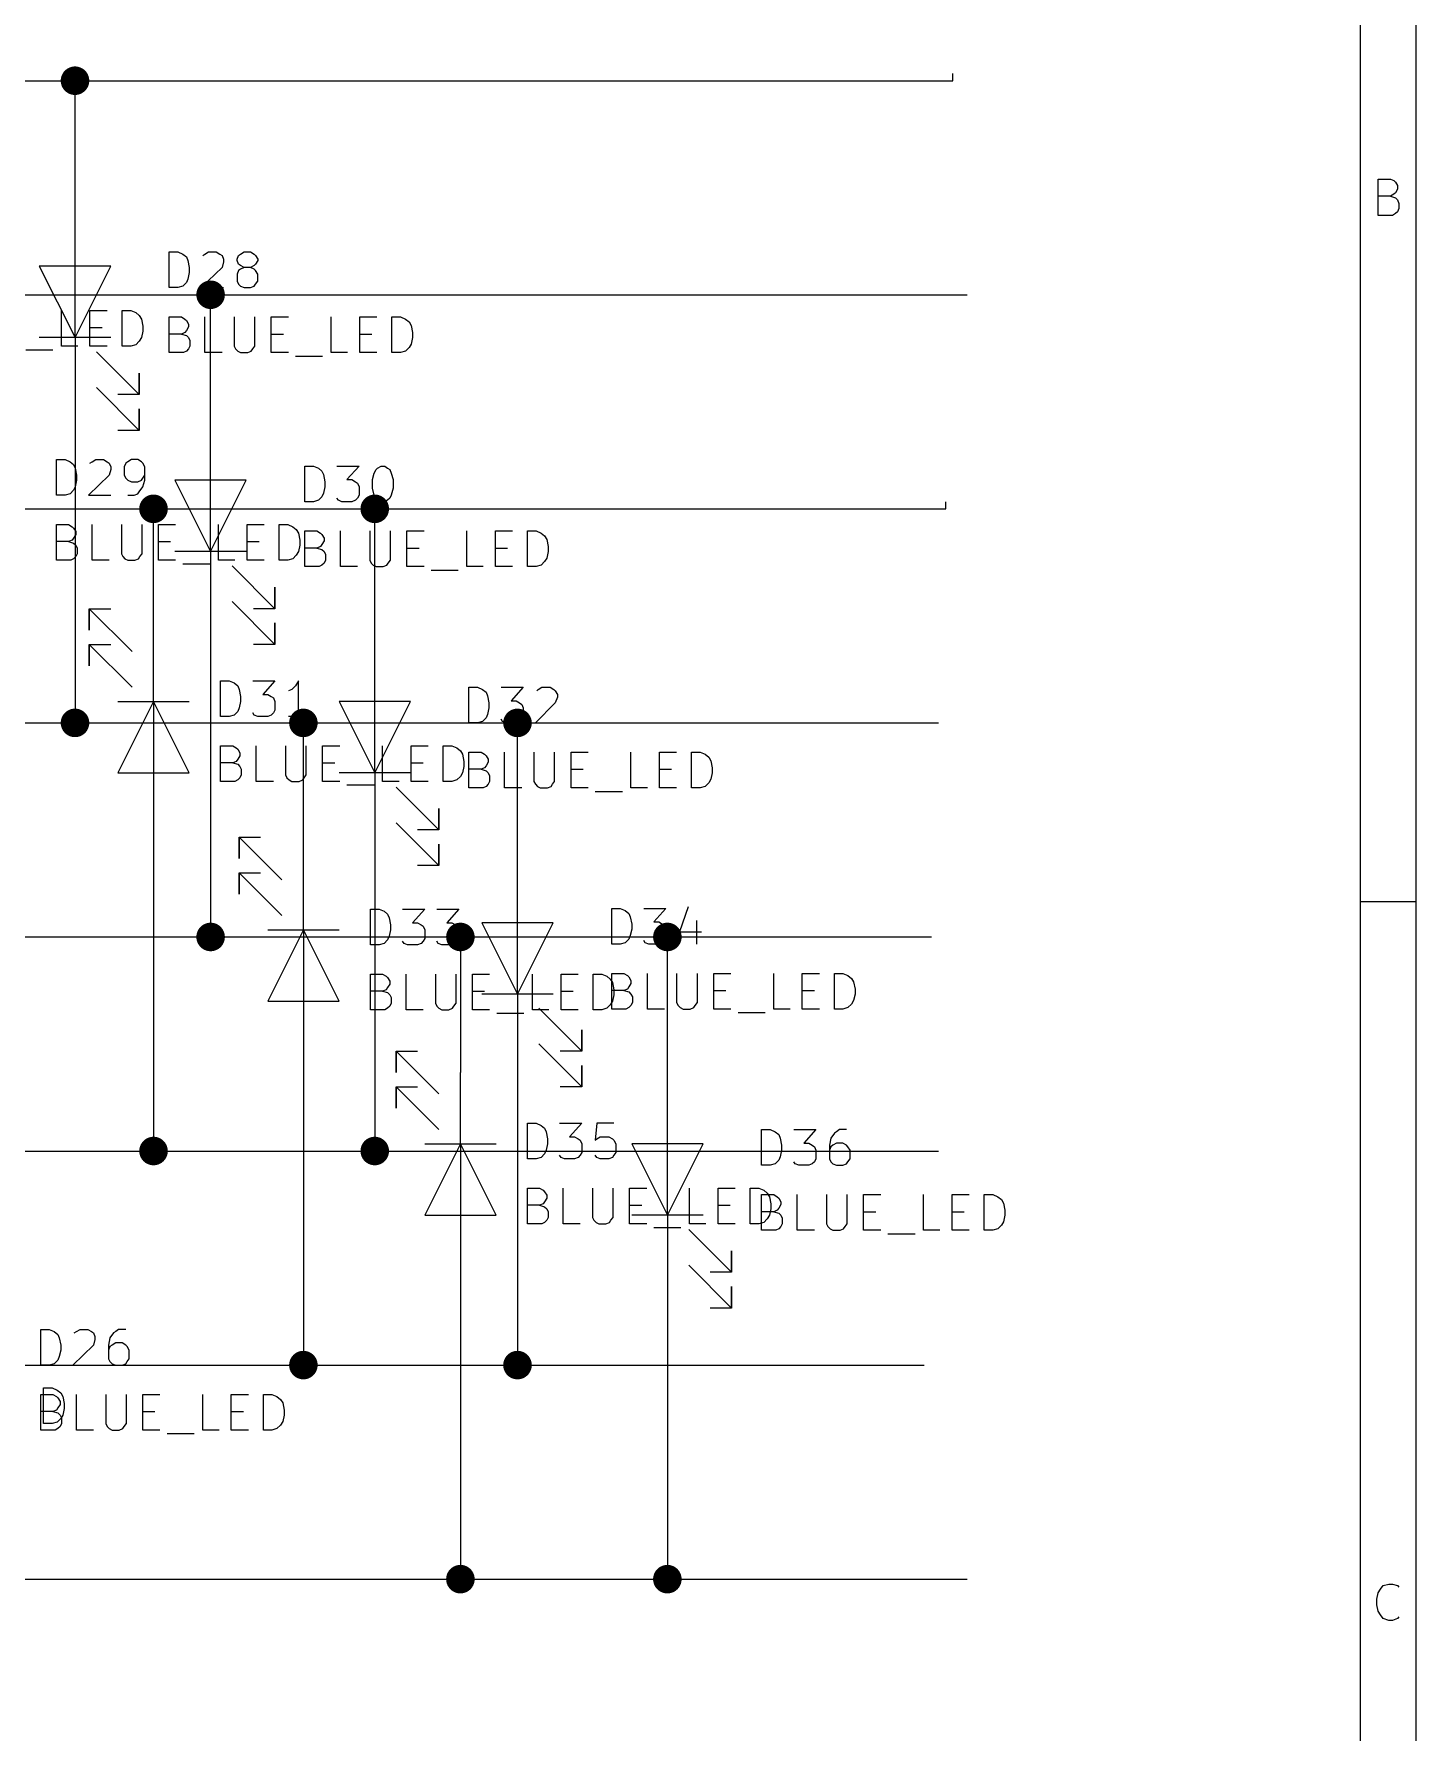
# Model space of a CAD drawing. Extents: x 0.4 to 11.3, y -7.9 to -0.4.
# Drawn here: x 9.363 to 11.299, y -5.494 to -3.115 of the extents above; entities that cross this region are included whole.
import ezdxf

# ---------------------------------------------------------------- set-up
doc = ezdxf.new("R2010")
doc.units = 0
doc.header["$MEASUREMENT"] = 0
for name, color, linetype in [('CYAN2', 4, 'CONTINUOUS'), ('GREEN2', 3, 'CONTINUOUS'), ('RED2', 1, 'CONTINUOUS')]:
    doc.layers.add(name, color=color, linetype=linetype)

msp = doc.modelspace()

# ---------------------------------------------------------------- linework, layer by layer
at = {"layer": 'CYAN2', "linetype": 'CONTINUOUS'}
for p, q in [((9.552, -3.47), (9.552, -3.42)), ((9.552, -3.42), (9.564, -3.42)), ((9.564, -3.42), (9.571, -3.423)), ((9.571, -3.423), (9.576, -3.427)), ((9.599, -3.425), (9.602, -3.423)), ((9.602, -3.423), (9.607, -3.42)), ((9.607, -3.42), (9.618, -3.42)), ((9.618, -3.42), (9.623, -3.423)), ((9.623, -3.423), (9.626, -3.425)), ((9.626, -3.425), (9.628, -3.43)), ((9.647, -3.43), (9.649, -3.425)), ((9.649, -3.425), (9.652, -3.423)), ((9.652, -3.423), (9.657, -3.42)), ((9.657, -3.42), (9.666, -3.42)), ((9.666, -3.42), (9.671, -3.423)), ((9.671, -3.423), (9.673, -3.425)), ((9.673, -3.425), (9.676, -3.43)), ((9.576, -3.427), (9.578, -3.432)), ((9.578, -3.432), (9.58, -3.442)), ((9.58, -3.449), (9.578, -3.458)), ((9.58, -3.442), (9.58, -3.449)), ((9.626, -3.442), (9.597, -3.47)), ((9.628, -3.434), (9.626, -3.442)), ((9.628, -3.43), (9.628, -3.434)), ((9.647, -3.432), (9.647, -3.43)), ((9.649, -3.437), (9.647, -3.432)), ((9.649, -3.446), (9.647, -3.451)), ((9.652, -3.439), (9.649, -3.437)), ((9.652, -3.444), (9.649, -3.446)), ((9.657, -3.442), (9.652, -3.439)), ((9.657, -3.442), (9.652, -3.444)), ((9.666, -3.442), (9.657, -3.442)), ((9.671, -3.439), (9.666, -3.442)), ((9.671, -3.444), (9.666, -3.442)), ((9.673, -3.437), (9.671, -3.439)), ((9.673, -3.446), (9.671, -3.444)), ((9.676, -3.432), (9.673, -3.437)), ((9.676, -3.451), (9.673, -3.446)), ((9.676, -3.43), (9.676, -3.432)), ((9.564, -3.47), (9.552, -3.47)), ((9.571, -3.468), (9.564, -3.47)), ((9.576, -3.463), (9.571, -3.468)), ((9.578, -3.458), (9.576, -3.463)), ((9.597, -3.47), (9.628, -3.47)), ((9.647, -3.451), (9.647, -3.461)), ((9.647, -3.461), (9.649, -3.465)), ((9.649, -3.465), (9.652, -3.468)), ((9.652, -3.468), (9.657, -3.47)), ((9.657, -3.47), (9.666, -3.47)), ((9.666, -3.47), (9.671, -3.468)), ((9.671, -3.468), (9.673, -3.465)), ((9.673, -3.465), (9.676, -3.461)), ((9.676, -3.461), (9.676, -3.451)), ((9.401, -3.552), (9.401, -3.502)), ((9.441, -3.552), (9.441, -3.502)), ((9.441, -3.502), (9.465, -3.502)), ((9.486, -3.552), (9.486, -3.502)), ((9.486, -3.502), (9.498, -3.502)), ((9.498, -3.502), (9.505, -3.505)), ((9.505, -3.505), (9.51, -3.509)), ((9.51, -3.509), (9.513, -3.514)), ((9.513, -3.514), (9.515, -3.524)), ((9.552, -3.561), (9.552, -3.511)), ((9.552, -3.511), (9.569, -3.511)), ((9.569, -3.511), (9.574, -3.514)), ((9.574, -3.514), (9.576, -3.516)), ((9.576, -3.516), (9.579, -3.521)), ((9.579, -3.521), (9.579, -3.525)), ((9.602, -3.561), (9.602, -3.511)), ((9.643, -3.511), (9.643, -3.552)), ((9.672, -3.552), (9.672, -3.511)), ((9.695, -3.561), (9.695, -3.511)), ((9.695, -3.511), (9.719, -3.511)), ((9.779, -3.561), (9.779, -3.511)), ((9.819, -3.561), (9.819, -3.511)), ((9.819, -3.511), (9.843, -3.511)), ((9.864, -3.561), (9.864, -3.511)), ((9.864, -3.511), (9.876, -3.511)), ((9.876, -3.511), (9.883, -3.514)), ((9.883, -3.514), (9.888, -3.518)), ((9.888, -3.518), (9.891, -3.523)), ((9.441, -3.526), (9.458, -3.526)), ((9.51, -3.545), (9.505, -3.55)), ((9.513, -3.54), (9.51, -3.545)), ((9.515, -3.531), (9.513, -3.54)), ((9.515, -3.524), (9.515, -3.531)), ((9.569, -3.535), (9.552, -3.535)), ((9.574, -3.533), (9.569, -3.535)), ((9.569, -3.535), (9.576, -3.537)), ((9.576, -3.53), (9.574, -3.533)), ((9.579, -3.525), (9.576, -3.53)), ((9.576, -3.537), (9.579, -3.54)), ((9.579, -3.54), (9.581, -3.544)), ((9.581, -3.544), (9.581, -3.552)), ((9.695, -3.535), (9.712, -3.535)), ((9.819, -3.535), (9.836, -3.535)), ((9.891, -3.523), (9.893, -3.533)), ((9.893, -3.54), (9.891, -3.549)), ((9.893, -3.533), (9.893, -3.54)), ((9.351, -3.557), (9.389, -3.557)), ((9.424, -3.552), (9.401, -3.552)), ((9.465, -3.552), (9.441, -3.552)), ((9.498, -3.552), (9.486, -3.552)), ((9.505, -3.55), (9.498, -3.552)), ((9.572, -3.561), (9.552, -3.561)), ((9.576, -3.559), (9.572, -3.561)), ((9.579, -3.556), (9.576, -3.559)), ((9.581, -3.552), (9.579, -3.556)), ((9.626, -3.561), (9.602, -3.561)), ((9.643, -3.552), (9.645, -3.556)), ((9.645, -3.556), (9.648, -3.559)), ((9.648, -3.559), (9.652, -3.561)), ((9.652, -3.561), (9.662, -3.561)), ((9.662, -3.561), (9.667, -3.559)), ((9.667, -3.559), (9.669, -3.556)), ((9.669, -3.556), (9.672, -3.552)), ((9.719, -3.561), (9.695, -3.561)), ((9.729, -3.566), (9.767, -3.566)), ((9.802, -3.561), (9.779, -3.561)), ((9.843, -3.561), (9.819, -3.561)), ((9.876, -3.561), (9.864, -3.561)), ((9.883, -3.559), (9.876, -3.561)), ((9.888, -3.554), (9.883, -3.559)), ((9.891, -3.549), (9.888, -3.554)), ((9.394, -3.761), (9.394, -3.711)), ((9.394, -3.711), (9.406, -3.711)), ((9.406, -3.711), (9.413, -3.714)), ((9.444, -3.714), (9.449, -3.711)), ((9.449, -3.711), (9.46, -3.711)), ((9.46, -3.711), (9.465, -3.714)), ((9.499, -3.711), (9.494, -3.714)), ((9.508, -3.711), (9.499, -3.711)), ((9.513, -3.714), (9.508, -3.711)), ((9.413, -3.714), (9.418, -3.718)), ((9.418, -3.718), (9.42, -3.723)), ((9.42, -3.723), (9.422, -3.733)), ((9.422, -3.733), (9.422, -3.74)), ((9.468, -3.733), (9.439, -3.761)), ((9.441, -3.716), (9.444, -3.714)), ((9.465, -3.714), (9.468, -3.716)), ((9.468, -3.716), (9.47, -3.721)), ((9.47, -3.725), (9.468, -3.733)), ((9.47, -3.721), (9.47, -3.725)), ((9.491, -3.716), (9.489, -3.721)), ((9.489, -3.721), (9.489, -3.733)), ((9.489, -3.733), (9.491, -3.737)), ((9.494, -3.714), (9.491, -3.716)), ((9.515, -3.716), (9.513, -3.714)), ((9.518, -3.721), (9.515, -3.716)), ((9.515, -3.737), (9.518, -3.733)), ((9.518, -3.74), (9.518, -3.721)), ((9.742, -3.77), (9.742, -3.72)), ((9.742, -3.72), (9.754, -3.72)), ((9.754, -3.72), (9.761, -3.723)), ((9.761, -3.723), (9.766, -3.727)), ((9.766, -3.727), (9.768, -3.732)), ((9.768, -3.732), (9.77, -3.742)), ((9.787, -3.72), (9.818, -3.72)), ((9.818, -3.72), (9.801, -3.739)), ((9.837, -3.739), (9.839, -3.73)), ((9.839, -3.73), (9.842, -3.725)), ((9.842, -3.725), (9.844, -3.723)), ((9.844, -3.723), (9.849, -3.72)), ((9.849, -3.72), (9.854, -3.72)), ((9.854, -3.72), (9.858, -3.723)), ((9.858, -3.723), (9.861, -3.725)), ((9.861, -3.725), (9.863, -3.73)), ((9.863, -3.73), (9.866, -3.739)), ((9.413, -3.759), (9.406, -3.761)), ((9.418, -3.754), (9.413, -3.759)), ((9.42, -3.749), (9.418, -3.754)), ((9.422, -3.74), (9.42, -3.749)), ((9.491, -3.737), (9.494, -3.74)), ((9.494, -3.74), (9.499, -3.742)), ((9.499, -3.742), (9.508, -3.742)), ((9.503, -3.761), (9.508, -3.759)), ((9.508, -3.742), (9.513, -3.74)), ((9.508, -3.759), (9.51, -3.756)), ((9.51, -3.756), (9.515, -3.749)), ((9.513, -3.74), (9.515, -3.737)), ((9.515, -3.749), (9.518, -3.74)), ((9.768, -3.758), (9.766, -3.763)), ((9.77, -3.749), (9.768, -3.758)), ((9.77, -3.742), (9.77, -3.749)), ((9.801, -3.739), (9.808, -3.739)), ((9.808, -3.739), (9.813, -3.742)), ((9.813, -3.742), (9.816, -3.744)), ((9.816, -3.744), (9.818, -3.749)), ((9.818, -3.749), (9.818, -3.761)), ((9.837, -3.751), (9.837, -3.739)), ((9.839, -3.761), (9.837, -3.751)), ((9.866, -3.751), (9.863, -3.761)), ((9.866, -3.739), (9.866, -3.751)), ((9.406, -3.761), (9.394, -3.761)), ((9.439, -3.761), (9.47, -3.761)), ((9.494, -3.761), (9.503, -3.761)), ((9.754, -3.77), (9.742, -3.77)), ((9.761, -3.768), (9.754, -3.77)), ((9.766, -3.763), (9.761, -3.768)), ((9.789, -3.768), (9.787, -3.765)), ((9.794, -3.77), (9.789, -3.768)), ((9.808, -3.77), (9.794, -3.77)), ((9.813, -3.768), (9.808, -3.77)), ((9.816, -3.765), (9.813, -3.768)), ((9.818, -3.761), (9.816, -3.765)), ((9.842, -3.765), (9.839, -3.761)), ((9.844, -3.768), (9.842, -3.765)), ((9.849, -3.77), (9.844, -3.768)), ((9.854, -3.77), (9.849, -3.77)), ((9.858, -3.768), (9.854, -3.77)), ((9.861, -3.765), (9.858, -3.768)), ((9.863, -3.761), (9.861, -3.765)), ((9.394, -3.852), (9.394, -3.802)), ((9.394, -3.802), (9.411, -3.802)), ((9.411, -3.802), (9.416, -3.805)), ((9.416, -3.805), (9.418, -3.807)), ((9.418, -3.807), (9.421, -3.812)), ((9.444, -3.852), (9.444, -3.802)), ((9.485, -3.802), (9.485, -3.843)), ((9.514, -3.843), (9.514, -3.802)), ((9.537, -3.852), (9.537, -3.802)), ((9.537, -3.802), (9.561, -3.802)), ((9.621, -3.852), (9.621, -3.802)), ((9.661, -3.852), (9.661, -3.802)), ((9.661, -3.802), (9.685, -3.802)), ((9.706, -3.852), (9.706, -3.802)), ((9.706, -3.802), (9.718, -3.802)), ((9.718, -3.802), (9.725, -3.805)), ((9.725, -3.805), (9.73, -3.809)), ((9.411, -3.826), (9.394, -3.826)), ((9.416, -3.824), (9.411, -3.826)), ((9.411, -3.826), (9.418, -3.828)), ((9.418, -3.821), (9.416, -3.824)), ((9.421, -3.816), (9.418, -3.821)), ((9.418, -3.828), (9.421, -3.831)), ((9.421, -3.812), (9.421, -3.816)), ((9.421, -3.831), (9.423, -3.835)), ((9.537, -3.826), (9.554, -3.826)), ((9.661, -3.826), (9.678, -3.826)), ((9.73, -3.809), (9.733, -3.814)), ((9.733, -3.814), (9.735, -3.824)), ((9.735, -3.831), (9.733, -3.84)), ((9.735, -3.824), (9.735, -3.831)), ((9.742, -3.861), (9.742, -3.811)), ((9.742, -3.811), (9.759, -3.811)), ((9.759, -3.811), (9.764, -3.814)), ((9.764, -3.814), (9.766, -3.816)), ((9.766, -3.83), (9.764, -3.833)), ((9.766, -3.816), (9.769, -3.821)), ((9.769, -3.825), (9.766, -3.83)), ((9.769, -3.821), (9.769, -3.825)), ((9.792, -3.861), (9.792, -3.811)), ((9.833, -3.811), (9.833, -3.852)), ((9.862, -3.852), (9.862, -3.811)), ((9.885, -3.861), (9.885, -3.811)), ((9.885, -3.811), (9.909, -3.811)), ((9.969, -3.861), (9.969, -3.811)), ((10.009, -3.861), (10.009, -3.811)), ((10.009, -3.811), (10.033, -3.811)), ((10.054, -3.861), (10.054, -3.811)), ((10.054, -3.811), (10.066, -3.811)), ((10.066, -3.811), (10.073, -3.814)), ((10.073, -3.814), (10.078, -3.818)), ((10.078, -3.818), (10.081, -3.823)), ((10.081, -3.823), (10.083, -3.833)), ((9.414, -3.852), (9.394, -3.852)), ((9.418, -3.85), (9.414, -3.852)), ((9.421, -3.847), (9.418, -3.85)), ((9.423, -3.843), (9.421, -3.847)), ((9.423, -3.835), (9.423, -3.843)), ((9.468, -3.852), (9.444, -3.852)), ((9.485, -3.843), (9.487, -3.847)), ((9.487, -3.847), (9.49, -3.85)), ((9.49, -3.85), (9.494, -3.852)), ((9.494, -3.852), (9.504, -3.852)), ((9.504, -3.852), (9.509, -3.85)), ((9.509, -3.85), (9.511, -3.847)), ((9.511, -3.847), (9.514, -3.843)), ((9.561, -3.852), (9.537, -3.852)), ((9.644, -3.852), (9.621, -3.852)), ((9.685, -3.852), (9.661, -3.852)), ((9.718, -3.852), (9.706, -3.852)), ((9.725, -3.85), (9.718, -3.852)), ((9.73, -3.845), (9.725, -3.85)), ((9.733, -3.84), (9.73, -3.845)), ((9.759, -3.835), (9.742, -3.835)), ((9.764, -3.833), (9.759, -3.835)), ((9.759, -3.835), (9.766, -3.837)), ((9.766, -3.837), (9.769, -3.84)), ((9.769, -3.84), (9.771, -3.844)), ((9.771, -3.852), (9.769, -3.856)), ((9.771, -3.844), (9.771, -3.852)), ((9.833, -3.852), (9.835, -3.856)), ((9.859, -3.856), (9.862, -3.852)), ((9.885, -3.835), (9.902, -3.835)), ((10.009, -3.835), (10.026, -3.835)), ((10.078, -3.854), (10.073, -3.859)), ((10.081, -3.849), (10.078, -3.854)), ((10.083, -3.84), (10.081, -3.849)), ((10.083, -3.833), (10.083, -3.84)), ((9.571, -3.857), (9.609, -3.857)), ((9.762, -3.861), (9.742, -3.861)), ((9.766, -3.859), (9.762, -3.861)), ((9.769, -3.856), (9.766, -3.859)), ((9.816, -3.861), (9.792, -3.861)), ((9.835, -3.856), (9.838, -3.859)), ((9.838, -3.859), (9.842, -3.861)), ((9.842, -3.861), (9.852, -3.861)), ((9.852, -3.861), (9.857, -3.859)), ((9.857, -3.859), (9.859, -3.856)), ((9.909, -3.861), (9.885, -3.861)), ((9.919, -3.866), (9.957, -3.866)), ((9.992, -3.861), (9.969, -3.861)), ((10.033, -3.861), (10.009, -3.861)), ((10.066, -3.861), (10.054, -3.861)), ((10.073, -3.859), (10.066, -3.861)), ((9.624, -4.071), (9.624, -4.021)), ((9.624, -4.021), (9.636, -4.021)), ((9.636, -4.021), (9.643, -4.024)), ((9.669, -4.021), (9.7, -4.021)), ((9.7, -4.021), (9.683, -4.04)), ((9.733, -4.021), (9.729, -4.028)), ((9.733, -4.071), (9.733, -4.021)), ((9.643, -4.024), (9.648, -4.028)), ((9.648, -4.028), (9.65, -4.033)), ((9.65, -4.033), (9.652, -4.043)), ((9.652, -4.043), (9.652, -4.05)), ((9.683, -4.04), (9.69, -4.04)), ((9.69, -4.04), (9.695, -4.043)), ((9.695, -4.043), (9.698, -4.045)), ((9.698, -4.045), (9.7, -4.05)), ((9.724, -4.033), (9.719, -4.035)), ((9.729, -4.028), (9.724, -4.033)), ((9.972, -4.08), (9.972, -4.03)), ((9.972, -4.03), (9.984, -4.03)), ((9.984, -4.03), (9.991, -4.033)), ((9.991, -4.033), (9.996, -4.037)), ((9.996, -4.037), (9.998, -4.042)), ((9.998, -4.042), (10, -4.052)), ((10.017, -4.03), (10.048, -4.03)), ((10.048, -4.03), (10.031, -4.049)), ((10.067, -4.035), (10.069, -4.033)), ((10.069, -4.033), (10.074, -4.03)), ((10.074, -4.03), (10.086, -4.03)), ((10.086, -4.03), (10.091, -4.033)), ((10.091, -4.033), (10.093, -4.035)), ((10.093, -4.035), (10.096, -4.04)), ((10.096, -4.044), (10.093, -4.052)), ((10.096, -4.04), (10.096, -4.044)), ((9.643, -4.069), (9.636, -4.071)), ((9.648, -4.064), (9.643, -4.069)), ((9.65, -4.059), (9.648, -4.064)), ((9.652, -4.05), (9.65, -4.059)), ((9.671, -4.069), (9.669, -4.066)), ((9.676, -4.071), (9.671, -4.069)), ((9.695, -4.069), (9.69, -4.071)), ((9.698, -4.066), (9.695, -4.069)), ((9.7, -4.062), (9.698, -4.066)), ((9.7, -4.05), (9.7, -4.062)), ((9.998, -4.068), (9.996, -4.073)), ((10, -4.059), (9.998, -4.068)), ((10, -4.052), (10, -4.059)), ((10.031, -4.049), (10.038, -4.049)), ((10.038, -4.049), (10.043, -4.052)), ((10.043, -4.052), (10.046, -4.054)), ((10.046, -4.054), (10.048, -4.059)), ((10.048, -4.059), (10.048, -4.071)), ((10.093, -4.052), (10.065, -4.08)), ((9.636, -4.071), (9.624, -4.071)), ((9.69, -4.071), (9.676, -4.071)), ((9.748, -4.071), (9.719, -4.071)), ((9.984, -4.08), (9.972, -4.08)), ((9.991, -4.078), (9.984, -4.08)), ((9.996, -4.073), (9.991, -4.078)), ((10.019, -4.078), (10.017, -4.075)), ((10.024, -4.08), (10.019, -4.078)), ((10.038, -4.08), (10.024, -4.08)), ((10.043, -4.078), (10.038, -4.08)), ((10.046, -4.075), (10.043, -4.078)), ((10.048, -4.071), (10.046, -4.075)), ((10.065, -4.08), (10.096, -4.08)), ((9.624, -4.162), (9.624, -4.112)), ((9.624, -4.112), (9.641, -4.112)), ((9.641, -4.112), (9.646, -4.115)), ((9.646, -4.115), (9.648, -4.117)), ((9.674, -4.162), (9.674, -4.112)), ((9.715, -4.112), (9.715, -4.153)), ((9.744, -4.153), (9.744, -4.112)), ((9.767, -4.162), (9.767, -4.112)), ((9.767, -4.112), (9.791, -4.112)), ((9.851, -4.162), (9.851, -4.112)), ((9.891, -4.162), (9.891, -4.112)), ((9.891, -4.112), (9.915, -4.112)), ((9.936, -4.162), (9.936, -4.112)), ((9.936, -4.112), (9.948, -4.112)), ((9.948, -4.112), (9.955, -4.115)), ((9.955, -4.115), (9.96, -4.119)), ((9.641, -4.136), (9.624, -4.136)), ((9.646, -4.134), (9.641, -4.136)), ((9.641, -4.136), (9.648, -4.138)), ((9.648, -4.131), (9.646, -4.134)), ((9.648, -4.117), (9.651, -4.122)), ((9.651, -4.126), (9.648, -4.131)), ((9.648, -4.138), (9.651, -4.141)), ((9.651, -4.122), (9.651, -4.126)), ((9.767, -4.136), (9.784, -4.136)), ((9.891, -4.136), (9.908, -4.136)), ((9.96, -4.119), (9.963, -4.124)), ((9.963, -4.124), (9.965, -4.134)), ((9.965, -4.134), (9.965, -4.141)), ((9.972, -4.171), (9.972, -4.121)), ((9.972, -4.121), (9.989, -4.121)), ((9.989, -4.121), (9.994, -4.124)), ((9.994, -4.124), (9.996, -4.126)), ((9.996, -4.14), (9.994, -4.143)), ((9.996, -4.126), (9.999, -4.131)), ((9.999, -4.135), (9.996, -4.14)), ((9.999, -4.131), (9.999, -4.135)), ((10.022, -4.171), (10.022, -4.121)), ((10.063, -4.121), (10.063, -4.162)), ((10.092, -4.162), (10.092, -4.121)), ((10.115, -4.171), (10.115, -4.121)), ((10.115, -4.121), (10.139, -4.121)), ((10.199, -4.171), (10.199, -4.121)), ((10.239, -4.171), (10.239, -4.121)), ((10.239, -4.121), (10.263, -4.121)), ((10.284, -4.171), (10.284, -4.121)), ((10.284, -4.121), (10.296, -4.121)), ((10.296, -4.121), (10.303, -4.124)), ((10.303, -4.124), (10.308, -4.128)), ((10.308, -4.128), (10.311, -4.133)), ((10.311, -4.133), (10.313, -4.143)), ((9.644, -4.162), (9.624, -4.162)), ((9.648, -4.16), (9.644, -4.162)), ((9.651, -4.157), (9.648, -4.16)), ((9.651, -4.141), (9.653, -4.145)), ((9.653, -4.153), (9.651, -4.157)), ((9.653, -4.145), (9.653, -4.153)), ((9.698, -4.162), (9.674, -4.162)), ((9.715, -4.153), (9.717, -4.157)), ((9.717, -4.157), (9.72, -4.16)), ((9.72, -4.16), (9.724, -4.162)), ((9.724, -4.162), (9.734, -4.162)), ((9.734, -4.162), (9.739, -4.16)), ((9.739, -4.16), (9.741, -4.157)), ((9.741, -4.157), (9.744, -4.153)), ((9.791, -4.162), (9.767, -4.162)), ((9.874, -4.162), (9.851, -4.162)), ((9.915, -4.162), (9.891, -4.162)), ((9.948, -4.162), (9.936, -4.162)), ((9.955, -4.16), (9.948, -4.162)), ((9.96, -4.155), (9.955, -4.16)), ((9.963, -4.15), (9.96, -4.155)), ((9.965, -4.141), (9.963, -4.15)), ((9.989, -4.145), (9.972, -4.145)), ((9.994, -4.143), (9.989, -4.145)), ((9.989, -4.145), (9.996, -4.147)), ((9.996, -4.147), (9.999, -4.15)), ((9.999, -4.15), (10.001, -4.154)), ((10.001, -4.162), (9.999, -4.166)), ((10.001, -4.154), (10.001, -4.162)), ((10.063, -4.162), (10.065, -4.166)), ((10.089, -4.166), (10.092, -4.162)), ((10.115, -4.145), (10.132, -4.145)), ((10.239, -4.145), (10.256, -4.145)), ((10.308, -4.164), (10.303, -4.169)), ((10.311, -4.159), (10.308, -4.164)), ((10.313, -4.15), (10.311, -4.159)), ((10.313, -4.143), (10.313, -4.15)), ((9.801, -4.167), (9.839, -4.167)), ((9.992, -4.171), (9.972, -4.171)), ((9.996, -4.169), (9.992, -4.171)), ((9.999, -4.166), (9.996, -4.169)), ((10.046, -4.171), (10.022, -4.171)), ((10.065, -4.166), (10.068, -4.169)), ((10.068, -4.169), (10.072, -4.171)), ((10.072, -4.171), (10.082, -4.171)), ((10.082, -4.171), (10.087, -4.169)), ((10.087, -4.169), (10.089, -4.166)), ((10.139, -4.171), (10.115, -4.171)), ((10.149, -4.176), (10.187, -4.176)), ((10.222, -4.171), (10.199, -4.171)), ((10.263, -4.171), (10.239, -4.171)), ((10.296, -4.171), (10.284, -4.171)), ((10.303, -4.169), (10.296, -4.171)), ((9.834, -4.391), (9.834, -4.341)), ((9.834, -4.341), (9.846, -4.341)), ((9.846, -4.341), (9.853, -4.344)), ((9.853, -4.344), (9.858, -4.348)), ((9.858, -4.348), (9.86, -4.353)), ((9.86, -4.353), (9.862, -4.363)), ((9.879, -4.341), (9.91, -4.341)), ((9.91, -4.341), (9.893, -4.36)), ((9.927, -4.341), (9.958, -4.341)), ((9.958, -4.341), (9.941, -4.36)), ((10.172, -4.39), (10.172, -4.34)), ((10.172, -4.34), (10.184, -4.34)), ((10.184, -4.34), (10.191, -4.343)), ((10.191, -4.343), (10.196, -4.347)), ((10.196, -4.347), (10.198, -4.352)), ((10.198, -4.352), (10.2, -4.362)), ((10.217, -4.34), (10.248, -4.34)), ((10.248, -4.34), (10.231, -4.359)), ((10.279, -4.338), (10.267, -4.373)), ((9.862, -4.37), (9.86, -4.379)), ((9.862, -4.363), (9.862, -4.37)), ((9.893, -4.36), (9.9, -4.36)), ((9.9, -4.36), (9.905, -4.363)), ((9.905, -4.363), (9.908, -4.365)), ((9.908, -4.365), (9.91, -4.37)), ((9.91, -4.37), (9.91, -4.382)), ((9.941, -4.36), (9.948, -4.36)), ((9.948, -4.36), (9.953, -4.363)), ((9.953, -4.363), (9.955, -4.365)), ((9.955, -4.365), (9.958, -4.37)), ((9.958, -4.37), (9.958, -4.382)), ((10.198, -4.378), (10.196, -4.383)), ((10.2, -4.369), (10.198, -4.378)), ((10.2, -4.362), (10.2, -4.369)), ((10.231, -4.359), (10.238, -4.359)), ((10.238, -4.359), (10.243, -4.362)), ((10.243, -4.362), (10.246, -4.364)), ((10.246, -4.364), (10.248, -4.369)), ((10.248, -4.369), (10.248, -4.381)), ((10.267, -4.373), (10.298, -4.373)), ((10.291, -4.357), (10.291, -4.39)), ((9.846, -4.391), (9.834, -4.391)), ((9.853, -4.389), (9.846, -4.391)), ((9.858, -4.384), (9.853, -4.389)), ((9.86, -4.379), (9.858, -4.384)), ((9.881, -4.389), (9.879, -4.386)), ((9.886, -4.391), (9.881, -4.389)), ((9.9, -4.391), (9.886, -4.391)), ((9.905, -4.389), (9.9, -4.391)), ((9.908, -4.386), (9.905, -4.389)), ((9.91, -4.382), (9.908, -4.386)), ((9.929, -4.389), (9.927, -4.386)), ((9.934, -4.391), (9.929, -4.389)), ((9.948, -4.391), (9.934, -4.391)), ((9.953, -4.389), (9.948, -4.391)), ((9.955, -4.386), (9.953, -4.389)), ((9.958, -4.382), (9.955, -4.386)), ((10.184, -4.39), (10.172, -4.39)), ((10.191, -4.388), (10.184, -4.39)), ((10.196, -4.383), (10.191, -4.388)), ((10.219, -4.388), (10.217, -4.385)), ((10.224, -4.39), (10.219, -4.388)), ((10.238, -4.39), (10.224, -4.39)), ((10.243, -4.388), (10.238, -4.39)), ((10.246, -4.385), (10.243, -4.388)), ((10.248, -4.381), (10.246, -4.385)), ((9.834, -4.482), (9.834, -4.432)), ((9.834, -4.432), (9.851, -4.432)), ((9.851, -4.432), (9.856, -4.435)), ((9.856, -4.435), (9.858, -4.437)), ((9.858, -4.437), (9.861, -4.442)), ((9.861, -4.446), (9.858, -4.451)), ((9.861, -4.442), (9.861, -4.446)), ((9.884, -4.482), (9.884, -4.432)), ((9.925, -4.432), (9.925, -4.473)), ((9.954, -4.473), (9.954, -4.432)), ((9.977, -4.482), (9.977, -4.432)), ((9.977, -4.432), (10.001, -4.432)), ((10.061, -4.482), (10.061, -4.432)), ((10.101, -4.482), (10.101, -4.432)), ((10.101, -4.432), (10.125, -4.432)), ((10.146, -4.482), (10.146, -4.432)), ((10.146, -4.432), (10.158, -4.432)), ((10.158, -4.432), (10.165, -4.435)), ((10.165, -4.435), (10.17, -4.439)), ((10.17, -4.439), (10.173, -4.444)), ((10.172, -4.481), (10.172, -4.431)), ((10.172, -4.431), (10.189, -4.431)), ((10.173, -4.444), (10.175, -4.454)), ((10.189, -4.431), (10.194, -4.434)), ((10.194, -4.434), (10.196, -4.436)), ((10.196, -4.45), (10.194, -4.453)), ((10.196, -4.436), (10.199, -4.441)), ((10.199, -4.445), (10.196, -4.45)), ((10.199, -4.441), (10.199, -4.445)), ((10.222, -4.481), (10.222, -4.431)), ((10.263, -4.431), (10.263, -4.472)), ((10.292, -4.472), (10.292, -4.431)), ((10.315, -4.481), (10.315, -4.431)), ((10.315, -4.431), (10.339, -4.431)), ((10.399, -4.481), (10.399, -4.431)), ((10.439, -4.481), (10.439, -4.431)), ((10.439, -4.431), (10.463, -4.431)), ((10.484, -4.481), (10.484, -4.431)), ((10.484, -4.431), (10.496, -4.431)), ((10.496, -4.431), (10.503, -4.434)), ((10.503, -4.434), (10.508, -4.438)), ((10.508, -4.438), (10.511, -4.443)), ((10.511, -4.443), (10.513, -4.453)), ((9.851, -4.456), (9.834, -4.456)), ((9.856, -4.454), (9.851, -4.456)), ((9.851, -4.456), (9.858, -4.458)), ((9.858, -4.451), (9.856, -4.454)), ((9.858, -4.458), (9.861, -4.461)), ((9.861, -4.461), (9.863, -4.465)), ((9.863, -4.473), (9.861, -4.477)), ((9.863, -4.465), (9.863, -4.473)), ((9.925, -4.473), (9.927, -4.477)), ((9.951, -4.477), (9.954, -4.473)), ((9.977, -4.456), (9.994, -4.456)), ((10.101, -4.456), (10.118, -4.456)), ((10.173, -4.47), (10.17, -4.475)), ((10.189, -4.455), (10.172, -4.455)), ((10.175, -4.461), (10.173, -4.47)), ((10.175, -4.454), (10.175, -4.461)), ((10.194, -4.453), (10.189, -4.455)), ((10.189, -4.455), (10.196, -4.457)), ((10.196, -4.457), (10.199, -4.46)), ((10.199, -4.46), (10.201, -4.464)), ((10.201, -4.472), (10.199, -4.476)), ((10.201, -4.464), (10.201, -4.472)), ((10.263, -4.472), (10.265, -4.476)), ((10.289, -4.476), (10.292, -4.472)), ((10.315, -4.455), (10.332, -4.455)), ((10.439, -4.455), (10.456, -4.455)), ((10.511, -4.469), (10.508, -4.474)), ((10.513, -4.46), (10.511, -4.469)), ((10.513, -4.453), (10.513, -4.46)), ((9.854, -4.482), (9.834, -4.482)), ((9.858, -4.48), (9.854, -4.482)), ((9.861, -4.477), (9.858, -4.48)), ((9.908, -4.482), (9.884, -4.482)), ((9.927, -4.477), (9.93, -4.48)), ((9.93, -4.48), (9.934, -4.482)), ((9.934, -4.482), (9.944, -4.482)), ((9.944, -4.482), (9.949, -4.48)), ((9.949, -4.48), (9.951, -4.477)), ((10.001, -4.482), (9.977, -4.482)), ((10.011, -4.487), (10.049, -4.487)), ((10.084, -4.482), (10.061, -4.482)), ((10.125, -4.482), (10.101, -4.482)), ((10.158, -4.482), (10.146, -4.482)), ((10.165, -4.48), (10.158, -4.482)), ((10.17, -4.475), (10.165, -4.48)), ((10.192, -4.481), (10.172, -4.481)), ((10.196, -4.479), (10.192, -4.481)), ((10.199, -4.476), (10.196, -4.479)), ((10.246, -4.481), (10.222, -4.481)), ((10.265, -4.476), (10.268, -4.479)), ((10.268, -4.479), (10.272, -4.481)), ((10.272, -4.481), (10.282, -4.481)), ((10.282, -4.481), (10.287, -4.479)), ((10.287, -4.479), (10.289, -4.476)), ((10.339, -4.481), (10.315, -4.481)), ((10.349, -4.486), (10.387, -4.486)), ((10.422, -4.481), (10.399, -4.481)), ((10.463, -4.481), (10.439, -4.481)), ((10.496, -4.481), (10.484, -4.481)), ((10.503, -4.479), (10.496, -4.481)), ((10.508, -4.474), (10.503, -4.479)), ((10.054, -4.691), (10.054, -4.641)), ((10.054, -4.641), (10.066, -4.641)), ((10.066, -4.641), (10.073, -4.644)), ((10.073, -4.644), (10.078, -4.648)), ((10.078, -4.648), (10.08, -4.653)), ((10.08, -4.653), (10.082, -4.663)), ((10.082, -4.663), (10.082, -4.67)), ((10.099, -4.641), (10.13, -4.641)), ((10.13, -4.641), (10.113, -4.66)), ((10.113, -4.66), (10.12, -4.66)), ((10.12, -4.66), (10.125, -4.663)), ((10.125, -4.663), (10.128, -4.665)), ((10.151, -4.641), (10.149, -4.665)), ((10.149, -4.665), (10.151, -4.663)), ((10.175, -4.641), (10.151, -4.641)), ((10.151, -4.663), (10.156, -4.66)), ((10.156, -4.66), (10.168, -4.66)), ((10.168, -4.66), (10.173, -4.663)), ((10.173, -4.663), (10.175, -4.665)), ((10.382, -4.7), (10.382, -4.65)), ((10.382, -4.65), (10.394, -4.65)), ((10.394, -4.65), (10.401, -4.653)), ((10.401, -4.653), (10.406, -4.657)), ((10.406, -4.657), (10.408, -4.662)), ((10.408, -4.662), (10.41, -4.672)), ((10.427, -4.65), (10.458, -4.65)), ((10.458, -4.65), (10.441, -4.669)), ((10.479, -4.662), (10.477, -4.672)), ((10.484, -4.655), (10.479, -4.662)), ((10.487, -4.653), (10.484, -4.655)), ((10.491, -4.65), (10.487, -4.653)), ((10.501, -4.65), (10.491, -4.65)), ((10.078, -4.684), (10.073, -4.689)), ((10.08, -4.679), (10.078, -4.684)), ((10.082, -4.67), (10.08, -4.679)), ((10.101, -4.689), (10.099, -4.686)), ((10.128, -4.686), (10.125, -4.689)), ((10.128, -4.665), (10.13, -4.67)), ((10.13, -4.682), (10.128, -4.686)), ((10.13, -4.67), (10.13, -4.682)), ((10.151, -4.689), (10.149, -4.686)), ((10.175, -4.686), (10.173, -4.689)), ((10.175, -4.665), (10.178, -4.67)), ((10.178, -4.682), (10.175, -4.686)), ((10.178, -4.67), (10.178, -4.682)), ((10.408, -4.688), (10.406, -4.693)), ((10.41, -4.679), (10.408, -4.688)), ((10.41, -4.672), (10.41, -4.679)), ((10.441, -4.669), (10.448, -4.669)), ((10.448, -4.669), (10.453, -4.672)), ((10.453, -4.672), (10.456, -4.674)), ((10.456, -4.674), (10.458, -4.679)), ((10.458, -4.679), (10.458, -4.691)), ((10.477, -4.672), (10.477, -4.691)), ((10.479, -4.674), (10.477, -4.679)), ((10.482, -4.672), (10.479, -4.674)), ((10.487, -4.669), (10.482, -4.672)), ((10.496, -4.669), (10.487, -4.669)), ((10.501, -4.672), (10.496, -4.669)), ((10.503, -4.674), (10.501, -4.672)), ((10.506, -4.679), (10.503, -4.674)), ((10.506, -4.691), (10.506, -4.679)), ((10.066, -4.691), (10.054, -4.691)), ((10.073, -4.689), (10.066, -4.691)), ((10.106, -4.691), (10.101, -4.689)), ((10.12, -4.691), (10.106, -4.691)), ((10.125, -4.689), (10.12, -4.691)), ((10.156, -4.691), (10.151, -4.689)), ((10.168, -4.691), (10.156, -4.691)), ((10.173, -4.689), (10.168, -4.691)), ((10.394, -4.7), (10.382, -4.7)), ((10.401, -4.698), (10.394, -4.7)), ((10.406, -4.693), (10.401, -4.698)), ((10.429, -4.698), (10.427, -4.695)), ((10.434, -4.7), (10.429, -4.698)), ((10.448, -4.7), (10.434, -4.7)), ((10.453, -4.698), (10.448, -4.7)), ((10.456, -4.695), (10.453, -4.698)), ((10.458, -4.691), (10.456, -4.695)), ((10.477, -4.691), (10.479, -4.695)), ((10.479, -4.695), (10.482, -4.698)), ((10.482, -4.698), (10.487, -4.7)), ((10.487, -4.7), (10.496, -4.7)), ((10.496, -4.7), (10.501, -4.698)), ((10.501, -4.698), (10.503, -4.695)), ((10.503, -4.695), (10.506, -4.691)), ((10.054, -4.782), (10.054, -4.732)), ((10.054, -4.732), (10.071, -4.732)), ((10.071, -4.732), (10.076, -4.735)), ((10.076, -4.735), (10.078, -4.737)), ((10.104, -4.782), (10.104, -4.732)), ((10.145, -4.732), (10.145, -4.773)), ((10.174, -4.773), (10.174, -4.732)), ((10.197, -4.782), (10.197, -4.732)), ((10.197, -4.732), (10.221, -4.732)), ((10.281, -4.782), (10.281, -4.732)), ((10.321, -4.782), (10.321, -4.732)), ((10.321, -4.732), (10.345, -4.732)), ((10.366, -4.782), (10.366, -4.732)), ((10.366, -4.732), (10.378, -4.732)), ((10.378, -4.732), (10.385, -4.735)), ((10.385, -4.735), (10.39, -4.739)), ((10.071, -4.756), (10.054, -4.756)), ((10.076, -4.754), (10.071, -4.756)), ((10.071, -4.756), (10.078, -4.758)), ((10.078, -4.751), (10.076, -4.754)), ((10.078, -4.737), (10.081, -4.742)), ((10.081, -4.746), (10.078, -4.751)), ((10.078, -4.758), (10.081, -4.761)), ((10.081, -4.742), (10.081, -4.746)), ((10.197, -4.756), (10.214, -4.756)), ((10.321, -4.756), (10.338, -4.756)), ((10.382, -4.791), (10.382, -4.741)), ((10.382, -4.741), (10.399, -4.741)), ((10.39, -4.739), (10.393, -4.744)), ((10.393, -4.744), (10.395, -4.754)), ((10.395, -4.754), (10.395, -4.761)), ((10.399, -4.741), (10.404, -4.744)), ((10.404, -4.744), (10.406, -4.746)), ((10.406, -4.746), (10.409, -4.751)), ((10.409, -4.755), (10.406, -4.76)), ((10.409, -4.751), (10.409, -4.755)), ((10.432, -4.791), (10.432, -4.741)), ((10.473, -4.741), (10.473, -4.782)), ((10.502, -4.782), (10.502, -4.741)), ((10.525, -4.791), (10.525, -4.741)), ((10.525, -4.741), (10.549, -4.741)), ((10.609, -4.791), (10.609, -4.741)), ((10.649, -4.791), (10.649, -4.741)), ((10.649, -4.741), (10.673, -4.741)), ((10.694, -4.791), (10.694, -4.741)), ((10.694, -4.741), (10.706, -4.741)), ((10.706, -4.741), (10.713, -4.744)), ((10.713, -4.744), (10.718, -4.748)), ((10.718, -4.748), (10.721, -4.753)), ((10.721, -4.753), (10.723, -4.763)), ((10.074, -4.782), (10.054, -4.782)), ((10.078, -4.78), (10.074, -4.782)), ((10.081, -4.777), (10.078, -4.78)), ((10.081, -4.761), (10.083, -4.765)), ((10.083, -4.773), (10.081, -4.777)), ((10.083, -4.765), (10.083, -4.773)), ((10.128, -4.782), (10.104, -4.782)), ((10.145, -4.773), (10.147, -4.777)), ((10.147, -4.777), (10.15, -4.78)), ((10.15, -4.78), (10.154, -4.782)), ((10.154, -4.782), (10.164, -4.782)), ((10.164, -4.782), (10.169, -4.78)), ((10.169, -4.78), (10.171, -4.777)), ((10.171, -4.777), (10.174, -4.773)), ((10.221, -4.782), (10.197, -4.782)), ((10.304, -4.782), (10.281, -4.782)), ((10.345, -4.782), (10.321, -4.782)), ((10.378, -4.782), (10.366, -4.782)), ((10.385, -4.78), (10.378, -4.782)), ((10.399, -4.765), (10.382, -4.765)), ((10.39, -4.775), (10.385, -4.78)), ((10.393, -4.77), (10.39, -4.775)), ((10.395, -4.761), (10.393, -4.77)), ((10.404, -4.763), (10.399, -4.765)), ((10.399, -4.765), (10.406, -4.767)), ((10.406, -4.76), (10.404, -4.763)), ((10.406, -4.767), (10.409, -4.77)), ((10.409, -4.77), (10.411, -4.774)), ((10.411, -4.782), (10.409, -4.786)), ((10.411, -4.774), (10.411, -4.782)), ((10.473, -4.782), (10.475, -4.786)), ((10.499, -4.786), (10.502, -4.782)), ((10.525, -4.765), (10.542, -4.765)), ((10.649, -4.765), (10.666, -4.765)), ((10.721, -4.779), (10.718, -4.784)), ((10.723, -4.77), (10.721, -4.779)), ((10.723, -4.763), (10.723, -4.77)), ((10.231, -4.787), (10.269, -4.787)), ((10.402, -4.791), (10.382, -4.791)), ((10.406, -4.789), (10.402, -4.791)), ((10.409, -4.786), (10.406, -4.789)), ((10.456, -4.791), (10.432, -4.791)), ((10.475, -4.786), (10.478, -4.789)), ((10.478, -4.789), (10.482, -4.791)), ((10.482, -4.791), (10.492, -4.791)), ((10.492, -4.791), (10.497, -4.789)), ((10.497, -4.789), (10.499, -4.786)), ((10.549, -4.791), (10.525, -4.791)), ((10.559, -4.796), (10.597, -4.796)), ((10.632, -4.791), (10.609, -4.791)), ((10.673, -4.791), (10.649, -4.791)), ((10.706, -4.791), (10.694, -4.791)), ((10.713, -4.789), (10.706, -4.791)), ((10.718, -4.784), (10.713, -4.789)), ((9.372, -4.98), (9.372, -4.93)), ((9.372, -4.93), (9.384, -4.93)), ((9.384, -4.93), (9.391, -4.933)), ((9.391, -4.933), (9.396, -4.937)), ((9.396, -4.937), (9.398, -4.942)), ((9.398, -4.942), (9.4, -4.952)), ((9.419, -4.935), (9.422, -4.933)), ((9.422, -4.933), (9.427, -4.93)), ((9.427, -4.93), (9.438, -4.93)), ((9.438, -4.93), (9.443, -4.933)), ((9.443, -4.933), (9.446, -4.935)), ((9.446, -4.935), (9.448, -4.94)), ((9.448, -4.944), (9.446, -4.952)), ((9.448, -4.94), (9.448, -4.944)), ((9.469, -4.942), (9.467, -4.952)), ((9.474, -4.935), (9.469, -4.942)), ((9.477, -4.949), (9.472, -4.952)), ((9.477, -4.933), (9.474, -4.935)), ((9.481, -4.93), (9.477, -4.933)), ((9.486, -4.949), (9.477, -4.949)), ((9.491, -4.93), (9.481, -4.93)), ((9.491, -4.952), (9.486, -4.949)), ((9.396, -4.973), (9.391, -4.978)), ((9.398, -4.968), (9.396, -4.973)), ((9.4, -4.959), (9.398, -4.968)), ((9.4, -4.952), (9.4, -4.959)), ((9.446, -4.952), (9.417, -4.98)), ((9.467, -4.952), (9.467, -4.971)), ((9.469, -4.954), (9.467, -4.959)), ((9.467, -4.971), (9.469, -4.975)), ((9.472, -4.952), (9.469, -4.954)), ((9.493, -4.954), (9.491, -4.952)), ((9.496, -4.959), (9.493, -4.954)), ((9.493, -4.975), (9.496, -4.971)), ((9.496, -4.971), (9.496, -4.959)), ((9.384, -4.98), (9.372, -4.98)), ((9.391, -4.978), (9.384, -4.98)), ((9.417, -4.98), (9.448, -4.98)), ((9.469, -4.975), (9.472, -4.978)), ((9.472, -4.978), (9.477, -4.98)), ((9.477, -4.98), (9.486, -4.98)), ((9.486, -4.98), (9.491, -4.978)), ((9.491, -4.978), (9.493, -4.975)), ((9.372, -5.071), (9.372, -5.021)), ((9.372, -5.021), (9.389, -5.021)), ((9.376, -5.062), (9.376, -5.012)), ((9.376, -5.012), (9.388, -5.012)), ((9.388, -5.012), (9.395, -5.015)), ((9.389, -5.021), (9.394, -5.024)), ((9.395, -5.015), (9.4, -5.019)), ((9.4, -5.019), (9.403, -5.024)), ((9.422, -5.071), (9.422, -5.021)), ((9.463, -5.021), (9.463, -5.062)), ((9.492, -5.062), (9.492, -5.021)), ((9.515, -5.071), (9.515, -5.021)), ((9.515, -5.021), (9.539, -5.021)), ((9.599, -5.071), (9.599, -5.021)), ((9.639, -5.071), (9.639, -5.021)), ((9.639, -5.021), (9.663, -5.021)), ((9.684, -5.071), (9.684, -5.021)), ((9.684, -5.021), (9.696, -5.021)), ((9.696, -5.021), (9.703, -5.024)), ((9.389, -5.045), (9.372, -5.045)), ((9.394, -5.043), (9.389, -5.045)), ((9.389, -5.045), (9.396, -5.047)), ((9.394, -5.024), (9.396, -5.026)), ((9.396, -5.04), (9.394, -5.043)), ((9.396, -5.026), (9.399, -5.031)), ((9.399, -5.035), (9.396, -5.04)), ((9.399, -5.031), (9.399, -5.035)), ((9.403, -5.024), (9.405, -5.034)), ((9.405, -5.041), (9.403, -5.05)), ((9.405, -5.034), (9.405, -5.041)), ((9.515, -5.045), (9.532, -5.045)), ((9.639, -5.045), (9.656, -5.045)), ((9.703, -5.024), (9.708, -5.028)), ((9.708, -5.028), (9.711, -5.033)), ((9.711, -5.033), (9.713, -5.043)), ((9.713, -5.043), (9.713, -5.05)), ((9.388, -5.062), (9.376, -5.062)), ((9.395, -5.06), (9.388, -5.062)), ((9.4, -5.055), (9.395, -5.06)), ((9.396, -5.047), (9.399, -5.05)), ((9.399, -5.066), (9.396, -5.069)), ((9.399, -5.05), (9.401, -5.054)), ((9.401, -5.062), (9.399, -5.066)), ((9.403, -5.05), (9.4, -5.055)), ((9.401, -5.054), (9.401, -5.062)), ((9.463, -5.062), (9.465, -5.066)), ((9.465, -5.066), (9.468, -5.069)), ((9.487, -5.069), (9.489, -5.066)), ((9.489, -5.066), (9.492, -5.062)), ((9.708, -5.064), (9.703, -5.069)), ((9.711, -5.059), (9.708, -5.064)), ((9.713, -5.05), (9.711, -5.059)), ((9.392, -5.071), (9.372, -5.071)), ((9.396, -5.069), (9.392, -5.071)), ((9.446, -5.071), (9.422, -5.071)), ((9.468, -5.069), (9.472, -5.071)), ((9.472, -5.071), (9.482, -5.071)), ((9.482, -5.071), (9.487, -5.069)), ((9.539, -5.071), (9.515, -5.071)), ((9.549, -5.076), (9.587, -5.076)), ((9.622, -5.071), (9.599, -5.071)), ((9.663, -5.071), (9.639, -5.071)), ((9.696, -5.071), (9.684, -5.071)), ((9.703, -5.069), (9.696, -5.071))]:
    msp.add_line(p, q, dxfattribs=at)
at = {"layer": 'GREEN2', "linetype": 'CONTINUOUS'}
for p, q in [((9.08, -3.18), (9.42, -3.18)), ((9.42, -3.18), (10.65, -3.18)), ((9.42, -3.34), (9.42, -3.18)), ((10.65, -3.18), (10.65, -3.17)), ((9.3, -3.48), (9.61, -3.48)), ((9.61, -3.48), (10.67, -3.48)), ((9.61, -3.64), (9.61, -3.48)), ((9.42, -3.64), (9.42, -4.08)), ((8.71, -3.78), (9.53, -3.78)), ((9.53, -3.78), (9.84, -3.78)), ((9.53, -3.95), (9.53, -3.78)), ((9.84, -3.78), (10.64, -3.78)), ((9.84, -3.95), (9.84, -3.78)), ((10.64, -3.78), (10.64, -3.77)), ((9.61, -3.94), (9.61, -4.38)), ((9.08, -4.08), (9.42, -4.08)), ((9.42, -4.08), (9.74, -4.08)), ((9.74, -4.27), (9.74, -4.08)), ((9.74, -4.08), (10.04, -4.08)), ((10.04, -4.26), (10.04, -4.08)), ((10.04, -4.08), (10.63, -4.08)), ((9.53, -4.25), (9.53, -4.68)), ((9.84, -4.25), (9.84, -4.68)), ((9.3, -4.38), (9.61, -4.38)), ((9.61, -4.38), (9.96, -4.38)), ((9.96, -4.38), (9.96, -4.57)), ((9.96, -4.38), (10.25, -4.38)), ((10.25, -4.57), (10.25, -4.38)), ((10.25, -4.38), (10.62, -4.38)), ((10.04, -4.56), (10.04, -4.98)), ((9.74, -4.57), (9.74, -4.98)), ((9.24, -4.68), (9.53, -4.68)), ((9.53, -4.68), (9.84, -4.68)), ((9.84, -4.68), (10.63, -4.68)), ((9.96, -4.87), (9.96, -5.28)), ((10.25, -4.87), (10.25, -5.28)), ((9.1, -4.98), (9.74, -4.98)), ((9.74, -4.98), (10.04, -4.98)), ((10.04, -4.98), (10.61, -4.98)), ((9.24, -5.28), (9.96, -5.28)), ((9.96, -5.28), (10.25, -5.28)), ((10.25, -5.28), (10.67, -5.28))]:
    msp.add_line(p, q, dxfattribs=at)
at = {"layer": 'GREEN2', "const_width": 0.02}
for points in [[(9.41, -3.18, 1), (9.43, -3.18, 1)], [(9.6, -3.48, 1), (9.62, -3.48, 1)], [(9.52, -3.78, 1), (9.54, -3.78, 1)], [(9.83, -3.78, 1), (9.85, -3.78, 1)], [(9.41, -4.08, 1), (9.43, -4.08, 1)], [(9.73, -4.08, 1), (9.75, -4.08, 1)], [(10.03, -4.08, 1), (10.05, -4.08, 1)], [(9.6, -4.38, 1), (9.62, -4.38, 1)], [(9.95, -4.38, 1), (9.97, -4.38, 1)], [(10.24, -4.38, 1), (10.26, -4.38, 1)], [(9.52, -4.68, 1), (9.54, -4.68, 1)], [(9.83, -4.68, 1), (9.85, -4.68, 1)], [(9.73, -4.98, 1), (9.75, -4.98, 1)], [(10.03, -4.98, 1), (10.05, -4.98, 1)], [(9.95, -5.28, 1), (9.97, -5.28, 1)], [(10.24, -5.28, 1), (10.26, -5.28, 1)]]:
    msp.add_lwpolyline(points, format="xyb", close=True, dxfattribs=at)
at = {"layer": 'RED2', "linetype": 'CONTINUOUS'}
for p, q in [((11.299, -7.874), (11.299, -0.394)), ((11.221, -7.796), (11.221, -0.472)), ((11.246, -3.369), (11.246, -3.318)), ((11.246, -3.318), (11.263, -3.318)), ((11.263, -3.318), (11.268, -3.32)), ((11.268, -3.32), (11.27, -3.322)), ((11.27, -3.322), (11.273, -3.327)), ((11.273, -3.327), (11.273, -3.332)), ((9.42, -3.44), (9.42, -3.34)), ((11.263, -3.342), (11.246, -3.342)), ((11.268, -3.339), (11.263, -3.342)), ((11.263, -3.342), (11.27, -3.344)), ((11.27, -3.337), (11.268, -3.339)), ((11.273, -3.332), (11.27, -3.337)), ((11.27, -3.344), (11.273, -3.347)), ((11.273, -3.347), (11.275, -3.352)), ((11.275, -3.352), (11.275, -3.359)), ((11.266, -3.369), (11.246, -3.369)), ((11.27, -3.366), (11.266, -3.369)), ((11.273, -3.364), (11.27, -3.366)), ((11.275, -3.359), (11.273, -3.364)), ((9.47, -3.44), (9.37, -3.44)), ((9.37, -3.44), (9.42, -3.54)), ((9.42, -3.54), (9.42, -3.44)), ((9.42, -3.54), (9.47, -3.44)), ((9.47, -3.54), (9.37, -3.54)), ((9.42, -3.54), (9.42, -3.64)), ((9.45, -3.56), (9.51, -3.62)), ((9.51, -3.62), (9.51, -3.59)), ((9.51, -3.59), (9.51, -3.62)), ((9.45, -3.61), (9.51, -3.67)), ((9.51, -3.62), (9.48, -3.62)), ((9.51, -3.67), (9.51, -3.64)), ((9.51, -3.64), (9.51, -3.67)), ((9.61, -3.74), (9.61, -3.64)), ((9.51, -3.67), (9.48, -3.67)), ((9.66, -3.74), (9.56, -3.74)), ((9.56, -3.74), (9.61, -3.84)), ((9.61, -3.84), (9.61, -3.74)), ((9.61, -3.84), (9.66, -3.74)), ((9.66, -3.84), (9.56, -3.84)), ((9.61, -3.84), (9.61, -3.94)), ((9.64, -3.86), (9.7, -3.92)), ((9.7, -3.92), (9.7, -3.89)), ((9.7, -3.89), (9.7, -3.92)), ((9.5, -3.98), (9.44, -3.92)), ((9.44, -3.92), (9.44, -3.95)), ((9.44, -3.95), (9.44, -3.92)), ((9.44, -3.92), (9.47, -3.92)), ((9.64, -3.91), (9.7, -3.97)), ((9.7, -3.92), (9.67, -3.92)), ((9.53, -4.05), (9.53, -3.95)), ((9.7, -3.97), (9.7, -3.94)), ((9.7, -3.94), (9.7, -3.97)), ((9.84, -4.05), (9.84, -3.95)), ((9.5, -4.03), (9.44, -3.97)), ((9.44, -3.97), (9.44, -4)), ((9.44, -4), (9.44, -3.97)), ((9.44, -3.97), (9.47, -3.97)), ((9.7, -3.97), (9.67, -3.97)), ((9.48, -4.05), (9.58, -4.05)), ((9.53, -4.05), (9.48, -4.15)), ((9.53, -4.05), (9.53, -4.15)), ((9.58, -4.15), (9.53, -4.05)), ((9.89, -4.05), (9.79, -4.05)), ((9.79, -4.05), (9.84, -4.15)), ((9.84, -4.15), (9.84, -4.05)), ((9.84, -4.15), (9.89, -4.05)), ((9.48, -4.15), (9.58, -4.15)), ((9.53, -4.15), (9.53, -4.25)), ((9.89, -4.15), (9.79, -4.15)), ((9.84, -4.15), (9.84, -4.25)), ((9.87, -4.17), (9.93, -4.23)), ((9.93, -4.23), (9.93, -4.2)), ((9.93, -4.2), (9.93, -4.23)), ((9.87, -4.22), (9.93, -4.28)), ((9.93, -4.23), (9.9, -4.23)), ((9.71, -4.3), (9.65, -4.24)), ((9.65, -4.24), (9.65, -4.27)), ((9.65, -4.27), (9.65, -4.24)), ((9.65, -4.24), (9.68, -4.24)), ((9.93, -4.28), (9.93, -4.25)), ((9.93, -4.25), (9.93, -4.28)), ((9.74, -4.37), (9.74, -4.27)), ((9.93, -4.28), (9.9, -4.28)), ((10.04, -4.36), (10.04, -4.26)), ((9.71, -4.35), (9.65, -4.29)), ((9.65, -4.29), (9.65, -4.32)), ((9.65, -4.32), (9.65, -4.29)), ((9.65, -4.29), (9.68, -4.29)), ((11.299, -4.331), (11.221, -4.331)), ((9.69, -4.37), (9.79, -4.37)), ((9.74, -4.37), (9.69, -4.47)), ((9.74, -4.37), (9.74, -4.47)), ((9.79, -4.47), (9.74, -4.37)), ((10.09, -4.36), (9.99, -4.36)), ((9.99, -4.36), (10.04, -4.46)), ((10.04, -4.46), (10.04, -4.36)), ((10.04, -4.46), (10.09, -4.36)), ((9.69, -4.47), (9.79, -4.47)), ((9.74, -4.47), (9.74, -4.57)), ((10.09, -4.46), (9.99, -4.46)), ((10.04, -4.46), (10.04, -4.56)), ((10.07, -4.48), (10.13, -4.54)), ((10.13, -4.54), (10.13, -4.51)), ((10.13, -4.51), (10.13, -4.54)), ((9.93, -4.6), (9.87, -4.54)), ((9.87, -4.54), (9.87, -4.57)), ((9.87, -4.57), (9.87, -4.54)), ((9.87, -4.54), (9.9, -4.54)), ((10.07, -4.53), (10.13, -4.59)), ((10.13, -4.54), (10.1, -4.54)), ((10.13, -4.59), (10.13, -4.56)), ((10.13, -4.56), (10.13, -4.59)), ((9.93, -4.65), (9.87, -4.59)), ((9.87, -4.59), (9.87, -4.62)), ((9.87, -4.62), (9.87, -4.59)), ((9.87, -4.59), (9.9, -4.59)), ((9.96, -4.67), (9.96, -4.57)), ((10.13, -4.59), (10.1, -4.59)), ((10.25, -4.67), (10.25, -4.57)), ((9.91, -4.67), (10.01, -4.67)), ((9.96, -4.67), (9.91, -4.77)), ((9.96, -4.67), (9.96, -4.77)), ((10.01, -4.77), (9.96, -4.67)), ((10.3, -4.67), (10.2, -4.67)), ((10.2, -4.67), (10.25, -4.77)), ((10.25, -4.77), (10.25, -4.67)), ((10.25, -4.77), (10.3, -4.67)), ((9.91, -4.77), (10.01, -4.77)), ((9.96, -4.77), (9.96, -4.87)), ((10.3, -4.77), (10.2, -4.77)), ((10.25, -4.77), (10.25, -4.87)), ((10.28, -4.79), (10.34, -4.85)), ((10.34, -4.85), (10.34, -4.82)), ((10.34, -4.82), (10.34, -4.85)), ((10.28, -4.84), (10.34, -4.9)), ((10.34, -4.85), (10.31, -4.85)), ((10.34, -4.9), (10.34, -4.87)), ((10.34, -4.87), (10.34, -4.9)), ((10.34, -4.9), (10.31, -4.9)), ((11.244, -5.308), (11.246, -5.299)), ((11.246, -5.299), (11.249, -5.294)), ((11.249, -5.294), (11.253, -5.289)), ((11.253, -5.289), (11.261, -5.287)), ((11.261, -5.287), (11.266, -5.287)), ((11.266, -5.287), (11.273, -5.289)), ((11.273, -5.289), (11.275, -5.291)), ((11.244, -5.316), (11.244, -5.308)), ((11.246, -5.325), (11.244, -5.316)), ((11.249, -5.33), (11.246, -5.325)), ((11.253, -5.335), (11.249, -5.33)), ((11.261, -5.338), (11.253, -5.335)), ((11.266, -5.338), (11.261, -5.338)), ((11.273, -5.335), (11.266, -5.338)), ((11.275, -5.333), (11.273, -5.335))]:
    msp.add_line(p, q, dxfattribs=at)

doc.saveas('drawing.dxf')
